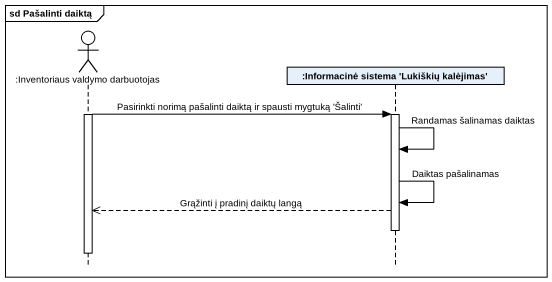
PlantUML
@startuml
mainframe sd Pašalinti daiktą
hide footbox
actor ":Inventoriaus valdymo darbuotojas" as Inventoriaus_valdymo
participant ":Informacinė sistema 'Lukiškių kalėjimas'" as Informacinė_sistema

activate Inventoriaus_valdymo
Inventoriaus_valdymo -> Informacinė_sistema : Pasirinkti norimą pašalinti daiktą ir spausti mygtuką 'Šalinti'
activate Informacinė_sistema
Informacinė_sistema -> Informacinė_sistema : Randamas šalinamas daiktas
Informacinė_sistema -> Informacinė_sistema : Daiktas pašalinamas
Informacinė_sistema -->> Inventoriaus_valdymo : Grąžinti į pradinį daiktų langą
deactivate Informacinė_sistema
deactivate Inventoriaus_valdymo
@enduml
